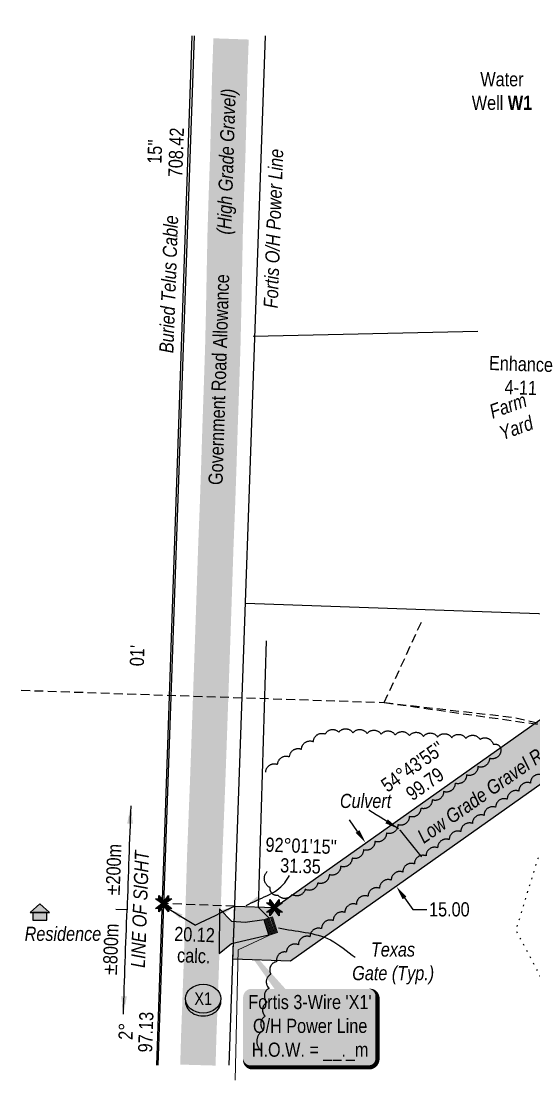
# Model space of a CAD drawing. Extents: x 336647 to 340847, y 5810211 to 5813101.
# Drawn here: x 337639 to 338001, y 5810400 to 5811150 of the extents above; entities that cross this region are included whole.
import ezdxf
from ezdxf.enums import TextEntityAlignment as Align

# ---------------------------------------------------------------- set-up
doc = ezdxf.new("R2010")
doc.units = 0
doc.header["$LTSCALE"] = 5
doc.header["$PDSIZE"] = 0.5
for name, pattern in [('0', [1, 1, 0]), ('foc-TOPO', [1, 0.2, -0.8]), ('foc-TRAV', [1.875, 1.25, -0.625]), ('UG_PIPE', [1.875, 1.25, -0.625])]:
    doc.linetypes.add(name, pattern=pattern)
doc.layers.get('Defpoints').update_dxf_attribs({"color": 9})
for name, color, linetype in [('AS-FENCE', 48, 'foc-FENCE'), ('AS-PIPE-UG', 44, 'UG_PIPE'), ('AS-POWER', 104, 'foc-POWER'), ('AS-POWER-T', 104, 'Continuous'), ('AS-RESIDENCE', 14, 'Continuous'), ('AS-ROADS', 254, 'Continuous'), ('AS-TELEPHONE-T', 224, 'Continuous'), ('AS-TELUS', 224, 'foc-TEL'), ('L-BD', 7, 'Continuous'), ('L-MON', 1, 'Continuous'), ('L-ROAD-T', 7, 'Continuous'), ('L-SEC', 7, 'Continuous'), ('P-CROSSINGS', 250, 'Continuous'), ('P-PROPOSED', 10, 'Continuous'), ('P-PROPOSED-H', 21, 'Continuous'), ('P-TRAV', 4, 'foc-TRAV'), ('P-TXT', 4, 'Continuous'), ('T-BUSH', 110, '0'), ('T-LOW-AREA', 48, 'foc-TOPO')]:
    doc.layers.add(name, color=color, linetype=linetype)
doc.layers.add('AS-GENERAL', color=48, linetype='Continuous', lineweight=18)
doc.layers.add('T-TEXT', color=48, linetype='Continuous', lineweight=18)
doc.styles.add('80', font='ARIALN.TTF', dxfattribs={"height": 10})
doc.styles.add('80CG', font='ARIALN.TTF', dxfattribs={"height": 10})
doc.styles.add('80L', font='ARIALN.TTF', dxfattribs={"height": 10})
doc.styles.add('80LS', font='ARIALNI.TTF', dxfattribs={"height": 10})
doc.styles.add('Crossing', font='ARIALN.TTF', dxfattribs={"height": 10})
doc.styles.add('foc-LtypeFont', font='ARIALN.TTF', dxfattribs={"height": 7.35})
doc.linetypes.add('foc-FENCE', pattern='A,10,-1,["X",foc-LtypeFont,S=0.2,R=0,X=-0.625,Y=-0.75],-1.24', length=12.24)
doc.linetypes.add('foc-POWER', pattern='A,6,-1,["P",foc-LtypeFont,S=0.2,R=0,X=-0.625,Y=-0.75],-1.24,4', length=12.24)
doc.linetypes.add('foc-POWER-NOLINE', pattern='A,0,-4,["P",foc-LtypeFont,S=0.2,R=0,X=-0.625,Y=-0.75],-8.24', length=12.24)
doc.linetypes.add('foc-TEL', pattern='A,2,-1,["T",foc-LtypeFont,S=0.2,R=0,X=-0.425,Y=-0.75],-1.24,8', length=12.24)
doc.linetypes.add('foc-TEL-NOLINE', pattern='A,0,-2,["T",foc-LtypeFont,S=0.2,R=0,X=-0.425,Y=-0.75],-10.24', length=12.24)
doc.dimstyles.new('COMPASS', dxfattribs={"dimscale": 5, "dimtxt": 10, "dimasz": 2.5, "dimexe": 0.2, "dimexo": 0.0625, "dimgap": 0.5, "dimtad": 0, "dimtih": 1, "dimtoh": 1, "dimzin": 0, "dimdsep": 46, "dimtxsty": '80', "dimcen": 0.1, "dimse1": 1, "dimse2": 1, "dimclrd": 256, "dimclrt": 256, "dimaunit": 1, "dimadec": 4, "dimazin": 0, "dimtfac": 0.06, "dimtofl": 0, "dimtmove": 0, "dimatfit": 1, "dimfxl": 0.2, "dimtolj": 1, "dimtzin": 0, "dimlwd": -1, "dimarcsym": 0})
doc.dimstyles.new('Compass 5 000', dxfattribs={"dimscale": 5, "dimtxt": 9, "dimasz": 2, "dimexe": 0.2, "dimexo": 0.0625, "dimgap": 0.5, "dimtad": 0, "dimtih": 1, "dimtoh": 1, "dimzin": 0, "dimdsep": 46, "dimtxsty": '80CG', "dimcen": 0.1, "dimse1": 1, "dimse2": 1, "dimclrd": 256, "dimclrt": 256, "dimaunit": 1, "dimadec": 4, "dimazin": 0, "dimtfac": 0.06, "dimtofl": 0, "dimtmove": 0, "dimatfit": 1, "dimfxl": 0.2, "dimtolj": 1, "dimtzin": 0, "dimlwd": -1, "dimarcsym": 0})

# ---------------------------------------------------------------- blocks, each defined once
blk = doc.blocks.new('res_occ')
for points in [[(0.1, 0.89), (-1.26, -0.37), (1.46, -0.37)], [(-0.9, -1.43), (1.1, -1.43), (1.1, -0.37), (-0.9, -0.37)]]:
    blk.add_hatch(color=14).paths.add_polyline_path(points)
at = {"color": 14}
for points in [[(0.1, 0.89), (-1.26, -0.37), (1.46, -0.37)], [(-0.9, -1.43), (1.1, -1.43), (1.1, -0.37), (-0.9, -0.37)]]:
    blk.add_lwpolyline(points, close=True, dxfattribs=at)
blk = doc.blocks.new('xing2')
h = blk.add_hatch(color=50)
h.dxf.hatch_style = 1
edge = h.paths.add_edge_path()
edge.add_ellipse((0, 0), major_axis=(-12.5, 0), ratio=0.816297, start_angle=0, end_angle=360)
h = blk.add_hatch(color=250)
h.dxf.hatch_style = 1
edge = h.paths.add_edge_path()
edge.add_ellipse((0, -2.05), major_axis=(-12.5, 0), ratio=0.816297, start_angle=0, end_angle=180)
edge.add_line((12.5, -2.05), (12.5, 0))
edge.add_ellipse((0, 0), major_axis=(-12.5, 0), ratio=0.816297, start_angle=0, end_angle=180, ccw=False)
edge.add_line((-12.5, 0), (-12.5, -2.05))
at = {"color": 250}
blk.add_ellipse((0, 0), major_axis=(-12.5, 0), ratio=0.816297, dxfattribs=at)
blk.add_ellipse((0, -2.05), major_axis=(-12.5, 0), ratio=0.816297, start_param=0, end_param=3.141593, dxfattribs=at)
at = {"color": 250, "style": 'Crossing'}
blk.add_attdef('CROSSING', text='', height=9, dxfattribs=at).set_placement((0.09, 0.02), align=Align.MIDDLE_CENTER)
at = {"color": 250, "style": 'Crossing', "flags": 1}
for tag, p in [('OWNER', (0.09, -12.49)), ('DESCRIPTION', (0.09, -25.77)), ('LOCATION', (0.09, -39.3)), ('DWG_REF', (0.09, -52.84))]:
    blk.add_attdef(tag, text='', height=9, dxfattribs=at).set_placement(p, align=Align.MIDDLE_CENTER)
blk = doc.blocks.new('*U649')
h = blk.add_hatch(color=255)
edge = h.paths.add_edge_path()
edge.add_line((-41.5, -28.5), (41.5, -28.5))
edge.add_arc((41.5, -22.5), 6, 270, 360)
edge.add_line((47.5, -22.5), (47.5, 21))
edge.add_arc((41.5, 21), 6, 0, 90)
edge.add_line((41.5, 27), (-41.5, 27))
edge.add_arc((-41.5, 21), 6, 90, 180)
edge.add_line((-47.5, 21), (-47.5, -22.5))
edge.add_arc((-41.5, -22.5), 6, 180, 270)
at = {"color": 104, "flags": 128}
blk.add_lwpolyline([(-41.5, -28.5, 3, 3, 0), (41.5, -28.5, 3, 3, 0.414214), (47.5, -22.5, 3, 3, 0), (47.5, 21, 3, 0, 0.414214), (41.5, 27, 0, 0, 0), (-41.5, 27, 0, 0, 0.414214), (-47.5, 21, 0, 0, 0), (-47.5, -22.5, 0, 3, 0.414214)], format="xyseb", close=True, dxfattribs=at)
at = {"color": 104, "style": '80'}
blk.add_attdef('ENTER_TEXT_001', (-26.89, -4.92), '', height=10, dxfattribs=at)
blk = doc.blocks.new('*D711')
at = {"layer": 'Defpoints', "color": 0, "transparency": 16777216}
for p in [(337881.91, 5810568.68), (337903.56, 5810538.07), (337904.05, 5810538.42)]:
    blk.add_point(p, dxfattribs=at)
at = {"layer": 'P-TXT', "transparency": 16777216}
for p, q in [((337876.63, 5810577.2), (337870.85, 5810585.36)), ((337909.82, 5810530.26), (337915.6, 5810522.09)), ((337915.6, 5810522.09), (337925.6, 5810522.09))]:
    blk.add_line(p, q, dxfattribs=at)
for points in [[(337877.99, 5810578.16), (337875.27, 5810576.23), (337882.4, 5810569.03)], [(337911.18, 5810531.22), (337908.46, 5810529.29), (337904.05, 5810538.42)]]:
    blk.add_solid(points, dxfattribs=at)
at = {"layer": 'P-TXT', "transparency": 16777216, "insert": (337941.53, 5810522.09), "char_height": 10, "attachment_point": 5, "style": '80CG'}
blk.add_mtext('\\A1;15.00', dxfattribs=at)
blk = doc.blocks.new('TEMP')
h = blk.add_hatch(color=255)
h.dxf.hatch_style = 1
h.paths.add_polyline_path([(0, 0.25), (-0.67, 1.15), (-0.67, 0.67), (-1.15, 0.67), (-0.25, 0), (-1.15, -0.67), (-0.67, -0.67), (-0.67, -1.15), (0, -0.25), (0.67, -1.15), (0.67, -0.67), (1.15, -0.67), (0.25, 0), (1.15, 0.67), (0.67, 0.67), (0.67, 1.15)])
h.paths.add_polyline_path([(0.57, 0.85), (0.57, 0.57), (0.85, 0.57), (0.08, 0), (0.85, -0.57), (0.57, -0.57), (0.57, -0.85), (0, -0.08), (-0.57, -0.85), (-0.57, -0.57), (-0.85, -0.57), (-0.08, 0), (-0.85, 0.57), (-0.57, 0.57), (-0.57, 0.85), (0, 0.08)], flags=16)
h = blk.add_hatch(color=1)
h.dxf.hatch_style = 1
h.paths.add_polyline_path([(0, 0.08), (-0.57, 0.85), (-0.57, 0.57), (-0.85, 0.57), (-0.08, 0), (-0.85, -0.57), (-0.57, -0.57), (-0.57, -0.85), (0, -0.08), (0.57, -0.85), (0.57, -0.57), (0.85, -0.57), (0.08, 0), (0.85, 0.57), (0.57, 0.57), (0.57, 0.85)])
at = {"color": 1}
for p, q in [((-0.08, 0), (0.08, 0)), ((0, 0.08), (0, -0.08))]:
    blk.add_line(p, q, dxfattribs=at)
at = {"color": 255, "flags": 128}
blk.add_lwpolyline([(-0.25, 0), (-1.15, 0.67), (-0.67, 0.67), (-0.67, 1.15), (0, 0.25), (0.67, 1.15), (0.67, 0.67), (1.15, 0.67), (0.25, 0), (1.15, -0.67), (0.67, -0.67), (0.67, -1.15), (0, -0.25), (-0.67, -1.15), (-0.67, -0.67), (-1.15, -0.67)], close=True, dxfattribs=at)
at = {"color": 1, "flags": 128}
blk.add_lwpolyline([(-0.08, 0), (-0.85, 0.57), (-0.57, 0.57), (-0.57, 0.85), (0, 0.08), (0.57, 0.85), (0.57, 0.57), (0.85, 0.57), (0.08, 0), (0.85, -0.57), (0.57, -0.57), (0.57, -0.85), (0, -0.08), (-0.57, -0.85), (-0.57, -0.57), (-0.85, -0.57)], close=True, dxfattribs=at)

msp = doc.modelspace()

# ---------------------------------------------------------------- hatches: boundary and pattern name
at = {"layer": 'AS-ROADS'}
h = msp.add_hatch(color=256, dxfattribs=at)
h.dxf.hatch_style = 1
h.paths.add_polyline_path([(337810.572, 5810514.742), (337797.104, 5810512.827), (337787.657, 5810513.612), (337778.937, 5810522.642), (337778.734, 5810490.965), (337787.417, 5810497.932), (337814.017, 5810504.105)])
at = {"layer": 'P-PROPOSED-H'}
h = msp.add_hatch(color=256, dxfattribs=at)
h.dxf.hatch_style = 1
h.paths.add_polyline_path([(337788.533, 5810486.949), (337789.855, 5810524.418), (337817.915, 5810523.427), (338021.561, 5810667.444), (338104.458, 5810733.478), (338103.155, 5810696.585), (338117.673, 5810696.073), (338044.083, 5810637.452), (337829.234, 5810485.513)])

# ---------------------------------------------------------------- linework, layer by layer
msp.add_line((337713.665, 5810521.723), (337705.788, 5810522.002))
at = {"layer": 'AS-FENCE', "flags": 128}
msp.add_lwpolyline([(337813.997, 5810516.067), (337806.692, 5810523.392), (337812.292, 5810711.927)], dxfattribs=at)
at = {"layer": 'AS-GENERAL'}
for p, q in [((337811.412, 5810515.292), (337815.064, 5810504.209)), ((337812.124, 5810515.527), (337815.776, 5810504.444)), ((337812.836, 5810515.761), (337816.488, 5810504.679)), ((337813.548, 5810515.996), (337817.2, 5810504.914)), ((337814.26, 5810516.231), (337817.913, 5810505.148)), ((337814.972, 5810516.465), (337818.625, 5810505.383)), ((337815.684, 5810516.7), (337819.337, 5810505.618))]:
    msp.add_line(p, q, dxfattribs=at)
at = {"layer": 'AS-GENERAL', "const_width": 1, "flags": 128}
msp.add_lwpolyline([(337906.502, 5810578.385), (337921.894, 5810559.21)], dxfattribs=at)
at = {"layer": 'AS-GENERAL', "flags": 128}
msp.add_lwpolyline([(337810.699, 5810515.057), (337816.397, 5810516.935), (337820.049, 5810505.852), (337814.352, 5810503.975)], close=True, dxfattribs=at)
msp.add_lwpolyline([(337817.049, 5810505.007), (337792.242, 5810493.442), (337790.067, 5810401.495)], dxfattribs=at)
at = {"layer": 'AS-PIPE-UG'}
for p, q in [((337895.53, 5810668.349), (337922.713, 5810727.194)), ((337638.858, 5810677.017), (337895.53, 5810668.349))]:
    msp.add_line(p, q, dxfattribs=at)
at = {"layer": 'AS-PIPE-UG', "flags": 128}
for points in [[(337895.53, 5810668.349), (338008.267, 5810652.363), (338072.52, 5810631.449), (338131.541, 5810605.613), (338221.622, 5810554.759), (338308.819, 5810492.567), (338385.815, 5810429.403), (338400.474, 5810412.102)], [(337895.53, 5810668.349), (337985.541, 5810658.103), (338056.3, 5810642.075), (338116.778, 5810622.541), (338203.645, 5810592.085), (338258.851, 5810566.359), (338311.405, 5810536.906), (338397.173, 5810476.092), (338464.456, 5810412.102)]]:
    msp.add_lwpolyline(points, dxfattribs=at)
at = {"layer": 'AS-POWER'}
msp.add_line((337797.419, 5810738.5), (338020.409, 5810730.63), dxfattribs=at)
at = {"layer": 'AS-POWER', "linetype": 'foc-POWER-NOLINE', "flags": 128}
msp.add_lwpolyline([(337785.899, 5810412.102), (337811.572, 5811139.496)], dxfattribs=at)
at = {"layer": 'AS-POWER', "flags": 128}
msp.add_lwpolyline([(337802.833, 5810927.161), (337961.777, 5810930.852)], dxfattribs=at)
at = {"layer": 'AS-ROADS', "flags": 128}
for points, const_width in [([(337787.204, 5811137.332), (337786.284, 5811111.662), (337785.614, 5811083.517), (337784.864, 5811054.952), (337783.862, 5811026.477), (337783.027, 5810999.525), (337782.444, 5810970.675), (337781.974, 5810945.512), (337781.352, 5810919.29), (337780.454, 5810892.205), (337779.479, 5810864.46), (337778.577, 5810835.955), (337777.574, 5810806.91), (337776.389, 5810777.282), (337775.384, 5810747.127), (337774.344, 5810716.495), (337773.239, 5810685.435), (337772.362, 5810660.332), (337771.489, 5810635.195), (337770.572, 5810609.905), (337769.564, 5810584.607), (337768.557, 5810559.365), (337767.802, 5810534.11), (337767.014, 5810508.602), (337766.204, 5810483.232), (337765.302, 5810457.655), (337764.344, 5810432.155), (337763.763, 5810412.102)], 24.994), ([(338177.672, 5810762.732), (338155.532, 5810750.45), (338135.132, 5810735.577), (338116.469, 5810718.852), (338097.489, 5810702.05), (338078.207, 5810685.155), (338057.484, 5810668.857), (338037.467, 5810653.2), (338016.369, 5810636.762), (337995.334, 5810621.307), (337974.594, 5810607.24), (337952.454, 5810592.707), (337930.604, 5810578.71), (337908.827, 5810563.907), (337861.507, 5810531.762), (337839.447, 5810519.132), (337811.161, 5810509.608)], 12.497)]:
    msp.add_lwpolyline(points, dxfattribs=dict(at, const_width=const_width))
msp.add_lwpolyline([(337810.572, 5810514.742), (337797.104, 5810512.827), (337787.657, 5810513.612), (337778.937, 5810522.642), (337778.734, 5810490.965), (337787.417, 5810497.932), (337814.017, 5810504.105), (337810.572, 5810514.742)], dxfattribs=at)
at = {"layer": 'AS-TELUS', "linetype": 'foc-TEL-NOLINE', "flags": 128}
msp.add_lwpolyline([(337734.844, 5810412.102), (337759.811, 5811139.496)], dxfattribs=at)
at = {"layer": 'L-SEC'}
for p, q in [((337735.579, 5810412.102), (337761.252, 5811139.496)), ((337785.899, 5810412.102), (337811.572, 5811139.496))]:
    msp.add_line(p, q, dxfattribs=at)
at = {"layer": 'P-CROSSINGS', "color": 104, "flags": 128}
msp.add_lwpolyline([(337789.225, 5810506.334, 0, 9.998, 0), (337843.21, 5810438.982, 0, 0, 0)], format="xyseb", dxfattribs=at)
at = {"layer": 'P-PROPOSED', "flags": 128}
msp.add_lwpolyline([(337788.533, 5810486.949), (337789.855, 5810524.418), (337817.915, 5810523.427), (338021.561, 5810667.444), (338104.458, 5810733.478), (338103.155, 5810696.585), (338117.673, 5810696.073), (338044.083, 5810637.452), (337829.234, 5810485.513), (337788.533, 5810486.949)], dxfattribs=at)
at = {"layer": 'P-TRAV'}
msp.add_line((337789.855, 5810524.418), (337739.605, 5810526.191), dxfattribs=at)
at = {"layer": 'T-BUSH', "flags": 128}
for points in [[(338080.367, 5810582.19, 0.5205671), (338072.326, 5810588.132, 0.5205671), (338064.285, 5810594.074, 0.5205671), (338056.245, 5810600.015, 0.5205671), (338048.204, 5810605.957, 0.5205671), (338049.484, 5810612.814, 0.5205671), (338056.215, 5810620.207, 0.5205671), (338062.946, 5810627.599, 0.5205671), (338069.677, 5810634.992, 0.5205671), (338076.408, 5810642.384, 0.5205671), (338083.139, 5810649.777, 0.5205671), (338089.87, 5810657.169, 0.5205671), (338096.601, 5810664.562, 0.5205671), (338101.641, 5810672.037, 0.5205671), (338092.942, 5810667.97, 0.5205671), (338084.104, 5810663.294, 0.5205671), (338075.267, 5810658.619, 0.5205671), (338066.43, 5810653.943, 0.5205671), (338057.593, 5810649.267, 0.5205671), (338048.756, 5810644.592, 0.5205671), (338039.919, 5810639.916, 0.5205671), (338031.646, 5810634.315, 0.5205671), (338023.445, 5810628.598, 0.5205671), (338015.243, 5810622.881, 0.5205671), (338007.041, 5810617.164, 0.5205671), (337998.839, 5810611.446, 0.5205671), (337990.638, 5810605.729, 0.5205671), (337982.436, 5810600.012, 0.5205671), (337974.234, 5810594.294, 0.5205671), (337966.032, 5810588.577, 0.5205671), (337957.831, 5810582.86, 0.5205671), (337949.629, 5810577.143, 0.5205671), (337941.427, 5810571.425, 0.5205671), (337933.225, 5810565.708, 0.5205671), (337925.024, 5810559.991, 0.5205671), (337916.822, 5810554.273, 0.5205671), (337908.62, 5810548.556, 0.5205671), (337900.419, 5810542.839, 0.5205671), (337892.217, 5810537.121, 0.5205671), (337884.015, 5810531.404, 0.5205671), (337875.813, 5810525.687, 0.5205671), (337867.612, 5810519.97, 0.5205671), (337859.41, 5810514.252, 0.5205671), (337851.208, 5810508.535, 0.5205671), (337843.006, 5810502.818, 0.5205671), (337834.805, 5810497.1, 0.5205671), (337826.275, 5810491.963, 0.5205671), (337819.351, 5810485.185, 0.5205671), (337815.354, 5810476.334, 0.5205671), (337814.043, 5810466.422, 0.5205671), (337812.733, 5810456.511, 0.5205671), (337811.423, 5810446.599, 0.5205671), (337810.112, 5810436.688, 0.5205671), (337808.233, 5810422.469, 0.5205671)], [(337811.688, 5810619.228, -0.5205671), (337820.12, 5810624.601, -0.5205671), (337828.551, 5810629.974, -0.5205671), (337836.983, 5810635.346, -0.5205671), (337845.414, 5810640.719, -0.5205671), (337853.846, 5810646.092, -0.5205671), (337863.352, 5810647.405, -0.5205671), (337873.338, 5810646.911, -0.5205671), (337883.324, 5810646.417, -0.5205671), (337893.309, 5810645.924, -0.5205671), (337903.295, 5810645.43, -0.5205671), (337913.28, 5810644.936, -0.5205671), (337923.266, 5810644.442, -0.5205671), (337933.251, 5810643.948, -0.5205671), (337943.237, 5810643.454, -0.5205671), (337953.223, 5810642.96, -0.5205671), (337963.179, 5810642.323, -0.5205671), (337972.537, 5810638.806, -0.5205671), (337977.934, 5810634.755, -0.5205671), (337969.843, 5810628.882, -0.5205671), (337961.752, 5810623.009, -0.5205671), (337953.66, 5810617.137, -0.5205671), (337945.569, 5810611.264, -0.5205671), (337937.478, 5810605.391, -0.5205671), (337929.387, 5810599.519, -0.5205671), (337921.295, 5810593.646, -0.5205671), (337913.204, 5810587.774, -0.5205671), (337905.113, 5810581.901, -0.5205671), (337897.022, 5810576.028, -0.5205671), (337888.93, 5810570.156, -0.5205671), (337880.839, 5810564.283, -0.5205671), (337872.748, 5810558.41, -0.5205671), (337864.657, 5810552.538, -0.5205671), (337856.566, 5810546.665, -0.5205671), (337848.474, 5810540.792, -0.5205671), (337839.624, 5810536.319, -0.5205671), (337830.291, 5810532.733, -0.5205671), (337820.524, 5810532.08, -0.5205671), (337814.815, 5810537.532, -0.5205671), (337812.79, 5810548.946, -0.5205671)]]:
    msp.add_lwpolyline(points, format="xyb", dxfattribs=at)
at = {"layer": 'T-LOW-AREA', "flags": 128}
msp.add_lwpolyline([(338067.186, 5810412.102), (338063.789, 5810432.262), (338016.107, 5810455.32), (337988.734, 5810507.482), (338004.332, 5810558.45), (338084.089, 5810621.695)], dxfattribs=at)

# ---------------------------------------------------------------- block references
at = {"layer": 'AS-POWER-T'}
ref = msp.add_blockref('*U649', (337843.21, 5810438.982), dxfattribs=dict(at, xscale=0.99977904, yscale=0.99977904, zscale=0.99977904))
ref.add_attrib('ENTER_TEXT_001', "Fortis 3-Wire 'X1'", (337799.407, 5810451.676), dxfattribs={"layer": '0', "color": 104, "height": 9.99779, "style": '80'})
ref.add_attrib('ENTER_TEXT_002', 'O/H Power Line', (337802.704, 5810434.836), dxfattribs={"layer": '0', "color": 104, "height": 9.99779, "style": '80'})
ref.add_attrib('ENTER_TEXT_003', 'H.O.W. = __._m', (337801.875, 5810417.995), dxfattribs={"layer": '0', "color": 104, "height": 9.99779, "style": '80'})
at = {"layer": 'AS-RESIDENCE', "color": 6, "xscale": 4.999999999999988, "yscale": 4.999999999999988, "zscale": 4.999999999999988}
msp.add_blockref('res_occ', (337651.489, 5810521.72), dxfattribs=at)
at = {"layer": 'L-MON', "color": 6, "xscale": 4.9988952, "yscale": 4.9988952, "zscale": 4.9988952}
for p in [(337739.605, 5810526.191), (337817.915, 5810523.427)]:
    msp.add_blockref('TEMP', p, dxfattribs=at)
at = {"layer": 'P-CROSSINGS', "xscale": 0.99977904, "yscale": 0.99977904, "zscale": 0.99977904}
msp.add_blockref('xing2', (337767.474, 5810459.046), dxfattribs=at).add_auto_attribs({'CROSSING': 'X1'})

# ---------------------------------------------------------------- texts
at = {"color": 170, "insert": (337978.72, 5811100.429), "char_height": 9.99779, "attachment_point": 5, "style": '80L'}
msp.add_mtext_dynamic_manual_height_columns('Water\\PWell {\\fArial Narrow|b1|i0|c0|p34;W1}', width=40.87763, gutter_width=47.5, heights=[0], dxfattribs=at)
at = {"rotation": 87.978582, "style": '80'}
for s, insert, char_height, width, attachment_point in [('%%P200m', (337703.531, 5810532.085), 9.9978, 42.10191, 4), ('\\pi6.3745;{\\fArial Narrow|b0|i1|c0|p34;LINE OF SIGH\\T1.55;T}', (337716.08, 5810474.728), 9.99779, 99.32598, 1), ('%%P800m', (337702.826, 5810512.102), 9.9978, 42.10191, 6)]:
    msp.add_mtext(s, dxfattribs=dict(at, insert=insert, char_height=char_height, width=width, attachment_point=attachment_point))
at = {"layer": 'AS-POWER-T', "insert": (337810.065, 5810943.833), "char_height": 10, "attachment_point": 1, "rotation": 87.987887, "style": '80L'}
msp.add_mtext_dynamic_manual_height_columns('\\pi3.3602;{\\fArial Narrow|b0|i1|c0|p34;Fortis O/H Power Line}', width=118.56893, gutter_width=50, heights=[0], dxfattribs=at)
at = {"layer": 'AS-RESIDENCE', "insert": (337640.959, 5810509.891), "char_height": 9.99775, "attachment_point": 1, "style": '80L'}
msp.add_mtext_dynamic_manual_height_columns('\\pi0.33212;{\\fArial Narrow|b0|i1|c0|p34;Residence}', width=53.94011, gutter_width=50, heights=[0], dxfattribs=at)
at = {"layer": 'AS-TELEPHONE-T', "insert": (337736.423, 5810915.18), "char_height": 10, "attachment_point": 1, "rotation": 87.987887, "style": '80L'}
msp.add_mtext_dynamic_manual_height_columns('\\pi0.29873;{\\fArial Narrow|b0|i1|c0|p34;Buried Telus Cable}', width=97.23458, gutter_width=50, heights=[0], dxfattribs=at)
at = {"layer": 'Defpoints', "insert": (337969.273, 5810913.387), "char_height": 9.99779, "attachment_point": 1, "rotation": 358.091738, "style": '80L'}
msp.add_mtext_dynamic_manual_height_columns('\\pi0.50834;Enhance\\P\\pi12.078;4-11', width=44.82692, gutter_width=50, heights=[0], dxfattribs=at)
at = {"layer": 'L-BD', "color": 4, "style": '80L'}
for s, rotation, p in [('708.42', 87.9776, (337748.334, 5811057.124)), ("15''", 87.9776, (337733.347, 5811057.654)), ("01'", 87.9776, (337720.776, 5810701.489)), ('97.13', 87.9859, (337726.891, 5810435.415)), ('2°', 87.9859, (337712.653, 5810435.916))]:
    msp.add_text(s, height=9.9978, rotation=rotation, dxfattribs=at).set_placement(p, align=Align.MIDDLE)
at = {"layer": 'L-BD', "color": 6, "style": '80L'}
for s, p in [("54°43'55''", (337915.526, 5810623.071)), ('99.79', (337924.185, 5810610.826))]:
    msp.add_text(s, height=9.9978, rotation=35.2676, dxfattribs=at).set_placement(p, align=Align.MIDDLE)
at = {"layer": 'L-BD', "color": 5, "style": '80L'}
for s, p in [("92°01'15''", (337836.794, 5810567.09)), ('31.35', (337836.291, 5810552.852))]:
    msp.add_text(s, height=9.9978, rotation=357.9767, dxfattribs=at).set_placement(p, align=Align.MIDDLE)
at = {"layer": 'L-ROAD-T', "style": '80L'}
msp.add_text('Government Road Allowance', height=10, rotation=88.165634, dxfattribs=at).set_placement((337778.555, 5810896.543), align=Align.MIDDLE_CENTER)
at = {"layer": 'P-TXT', "insert": (337761.564, 5810509.374), "char_height": 9.9978, "width": 29.00609, "attachment_point": 2, "rotation": 357.9767, "line_spacing_factor": 0.9, "style": '80L'}
msp.add_mtext('20.12\\Pcalc.', dxfattribs=at)
at = {"layer": 'T-TEXT', "style": '80LS'}
for s, height, rotation, p in [('(High Grade Gravel)', 9.99779, 88.165634, (337783.896, 5811050.631)), ('Low Grade Gravel Road', 10, 35.057059, (337971.159, 5810607.892))]:
    msp.add_text(s, height=height, rotation=rotation, dxfattribs=at).set_placement(p, align=Align.MIDDLE_CENTER)
at = {"layer": 'T-TEXT', "insert": (337964.443, 5810876.683), "char_height": 9.99779, "attachment_point": 1, "rotation": 20, "style": '80L'}
msp.add_mtext_dynamic_manual_height_columns('\\pi4.5517;{\\fArial Narrow|b0|i1|c0|p34;Farm\\P\\pi5.8474;Yard}', width=35.07987, gutter_width=49.989, heights=[0], dxfattribs=at)
at = {"layer": 'T-TEXT', "char_height": 9.99779, "attachment_point": 1, "style": '80L'}
for s, width, insert in [('\\pi-0.3006;{\\fArial Narrow|b0|i1|c0|p34;Culvert}', 35.07987, (337864.476, 5810603.799)), ('\\pi13.819;{\\fArial Narrow|b0|i1|c0|p34;Texas\\P\\pi0.61214;Gate (Typ.)}', 57.37831, (337872.262, 5810498.774))]:
    msp.add_mtext_dynamic_manual_height_columns(s, width=width, gutter_width=49.989, heights=[0], dxfattribs=dict(at, insert=insert))

# ---------------------------------------------------------------- dimensions: what is measured, and where the dimension line sits
at = {"layer": 'P-TXT', "color": 6}
dim = msp.add_linear_dim(base=(337904.048, 5810538.421), p1=(337881.909, 5810568.684), p2=(337903.557, 5810538.073), angle=305.26763, text='15.00', dimstyle='Compass 5 000', dxfattribs=at)
dim.commit()
dim.dimension.update_dxf_attribs({"geometry": '*D711', "text_midpoint": (337941.534, 5810522.091), "dimtype": 161})

# ---------------------------------------------------------------- leaders
at = {"path_type": 1}
for points in [[(337716.261, 5810595.265), (337713.665, 5810521.723)], [(337711.07, 5810448.182), (337713.665, 5810521.723)]]:
    msp.add_leader(points, dimstyle='COMPASS', override={"dimgap": 0.5, "dimtad": 0}, dxfattribs=at)
at = {"layer": 'L-BD', "path_type": 1}
msp.add_leader([(337797.959, 5810524.782), (337825.138, 5810540.955), (337828.569, 5810546.098)], dimstyle='Compass 5 000', override={"dimgap": 0.5, "dimtad": 0}, dxfattribs=at)
at = {"layer": 'P-TXT', "path_type": 1}
for points in [[(337743.403, 5810522.33), (337761.997, 5810510.947)], [(337789.855, 5810524.418), (337761.997, 5810510.947)]]:
    msp.add_leader(points, dimstyle='Compass 5 000', override={"dimgap": 0.5, "dimtad": 0}, dxfattribs=at)
at = {"layer": 'T-TEXT', "path_type": 1}
for points in [[(337905.628, 5810579.074), (337884.642, 5810592.168)], [(337820.732, 5810509.105), (337857.465, 5810500.599), (337874.936, 5810488.288)]]:
    msp.add_leader(points, dimstyle='Compass 5 000', override={"dimgap": 0.5, "dimtad": 0}, dxfattribs=at)

doc.saveas('drawing.dxf')
